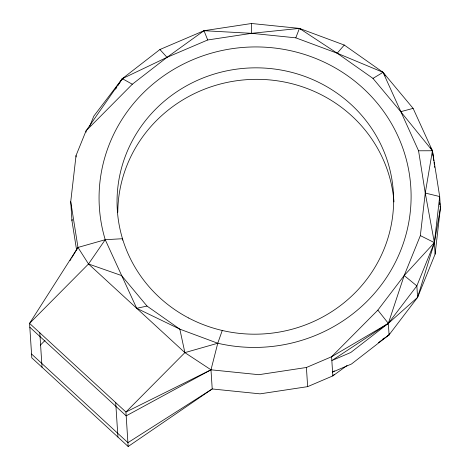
<?xml version="1.0" encoding="UTF-8"?>
<svg xmlns="http://www.w3.org/2000/svg" width="470" height="470" viewBox="0 0 470 470"><rect width="100%" height="100%" fill="white"/><g stroke="black" fill="none" stroke-linecap="round" stroke-linejoin="round"><path stroke-width="0.7" d="M76.61 250.146L71.969 220.806L70.729 201.654L76.04 155.558L86.045 130.854L122.329 78.654L159.912 49.52L204.004 30.709L251.591 23.5L299.431 28.394L344.269 45.044L383.044 72.333L413.118 108.382L432.435 150.753L439.685 196.542L440.431 208.034L435.114 254.129L417.601 297.387L389.078 334.863L351.49 364.003L332.578 372.07L334.405 370.871M71.969 220.806L72.133 219.367M378.421 342.642L389.078 334.863L388.332 323.372L404.182 275.538L420.35 235.605L425.256 193.053L432.435 150.753L430.579 147.662M440.126 205.86L440.431 208.034L434.374 242.638L417.601 297.387L387.233 324.335M222.257 330.481L217.769 343.247L210.983 369.802L212.223 388.96L128.163 446.5L31.801 357.846L29.569 323.372L77.979 247.443L70.729 201.654M86.127 132.129L86.045 130.854L132.311 84.236L167.009 57.34L204.004 30.709L251.632 33.323L295.795 37.841L299.431 28.394L301.305 29.545M89.782 126.072L93.806 116.131L122.329 78.654L167.009 57.34L207.705 39.974L251.632 33.323L299.431 28.394L337.178 53.216L372.974 78.396L400.734 111.678L432.435 150.753L433.851 160.905M389.624 333.524L389.078 334.863L387.257 336.062M121.307 80.599L122.329 78.654L123.651 78.044M70.012 260.633L71.152 258.747M71.91 257.495L77.979 247.443L105.227 239.712L122.5 238.713L122.594 240.147M115.597 89.124L116.783 87.273M117.97 85.428L122.329 78.654L132.311 84.236M295.795 37.841L337.178 53.216L383.044 72.333L418.564 150.788L425.256 193.053L439.685 196.542L434.374 242.638L416.855 285.895L388.332 323.372L331.591 356.748L306.411 367.487L258.823 374.696L210.983 369.802L125.937 412.026L29.569 323.372L88.519 263.976L105.227 239.712A156.046 150.224 -3.7 0 1 238.337 47.881A156.046 150.224 -3.7 0 1 410.757 206.506A156.046 150.224 -3.7 0 1 217.769 343.247L184.88 352.629L125.937 412.026L128.163 446.5M31.555 354.016L127.916 442.67L212.223 388.96L260.063 393.848L307.65 386.646L332.831 375.9L331.591 356.748L377.856 310.13L404.182 275.538L434.374 242.638L425.256 193.053M337.178 53.216L344.269 45.044M40.344 345.162L44.997 340.468M334.37 374.343L332.831 375.9L347.036 365.531M388.332 323.372L350.749 352.506L331.838 360.578L388.332 323.372L377.856 310.13M383.003 338.864L384.219 338.065M372.974 78.396L383.044 72.333L385.418 75.987M400.734 111.678L413.118 108.382M105.227 239.712L136.7 308.302L147.016 306.07L179.828 329.153L217.769 343.247M418.564 150.788L432.435 150.753L432.529 152.186M77.979 247.443L88.519 263.976L121.571 275.561L147.016 306.07M381.711 71.775L383.044 72.333M136.7 308.302L179.828 329.153L184.88 352.629L210.983 369.802L126.183 415.856L29.822 327.202M420.35 235.605L434.374 242.638L435.114 254.129M404.182 275.538L416.855 285.895L417.601 297.387M88.519 263.976L184.88 352.629M159.912 49.52L167.009 57.34M204.004 30.709L207.705 39.974M439.638 203.028L439.861 204.456M440.202 206.6L440.431 208.034M434.057 162.35L434.356 164.529M434.562 165.975L434.762 167.426M439.72 202.958L439.92 204.409M432.623 153.625L432.717 155.059M306.411 367.487L307.65 386.646M115.708 402.608L117.935 437.088M76.04 155.558L76.134 156.974M39.803 332.784L42.03 367.258M251.591 23.5L251.632 33.323M117.782 212.258A138.315 133.157 -3.7 0 1 251.391 79.43A138.315 133.157 -3.7 0 1 393.983 201.936M188.629 317.99A138.315 133.157 -3.7 0 0 393.596 197.659A138.315 133.157 -3.7 0 0 183.77 87.391A138.315 133.157 -3.7 0 0 188.629 317.99"/></g></svg>
